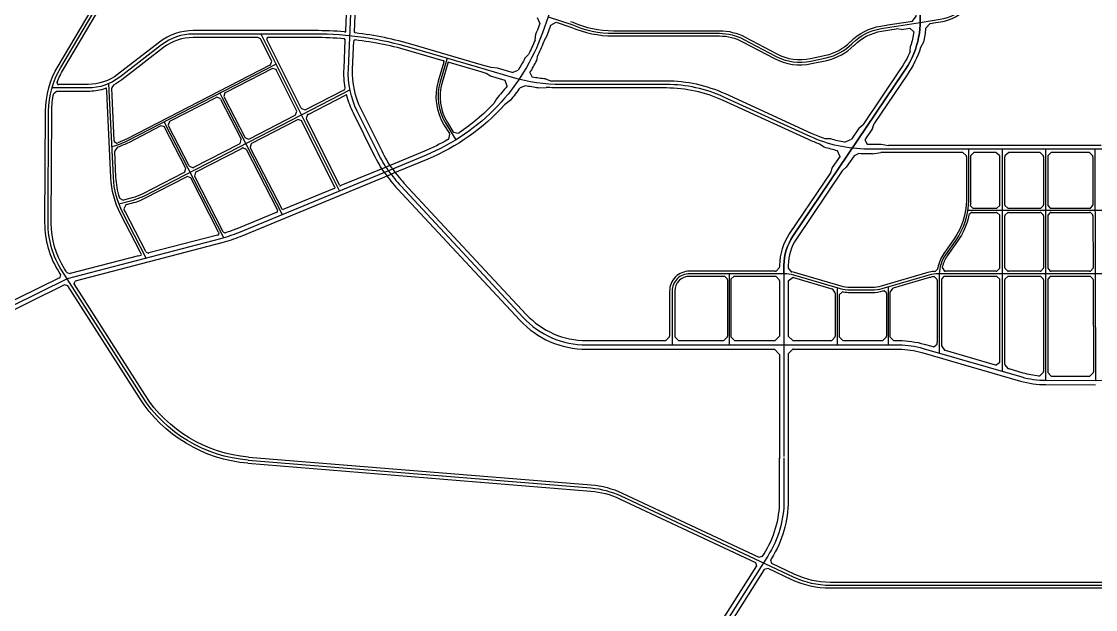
# Model space of a CAD drawing. Extents: x 529262 to 576451, y 2694391 to 2717535.
# Drawn here: x 540109 to 546315, y 2700487 to 2703886 of the extents above; entities that cross this region are included whole.
import ezdxf

# ---------------------------------------------------------------- set-up
doc = ezdxf.new("R2010")
doc.units = 0
doc.layers.add('RD-中线', color=40, linetype='Continuous')
doc.layers.add('RD-红线', color=7, linetype='Continuous')

msp = doc.modelspace()

# ---------------------------------------------------------------- linework, layer by layer
at = {"layer": 'RD-中线', "linetype": 'Continuous', "flags": 128}
msp.add_lwpolyline([(541419.143, 2701350.508, -0.23470686), (540805.524, 2701720.04), (540341.793, 2702447.234, -0.14411376), (540262.59, 2702721.202), (540265.71, 2703366.632, -0.13329278), (540335.54, 2703619.084), (540852.695, 2704491.931, 0.13200836), (540922.506, 2704741.859), (540937.741, 2706283.371, 0.06219143), (540923.605, 2706406.465), (540768.885, 2707042.664, -0.06890926), (540755.06, 2707179.132), (540783.138, 2707945.142, -0.049474), (540799.273, 2708063.482), (540853.443, 2708290.359, -0.18394403), (540973.68, 2708466.793), (541148.111, 2708588.389)], format="xyb", dxfattribs=at)
at = {"layer": 'RD-中线'}
for points in [[(544514.668, 2702427.905), (544514.668, 2702476.573, -0.14939035), (544565.917, 2702644.272), (545205.154, 2703592.466, 0.19967486), (545295.556, 2703965.712), (545218.116, 2704456.373, -0.05558981), (545206.024, 2704722.107), (545324.422, 2706524.547), (545338.48, 2706650.274, -0.02794185), (545353.35, 2706738.372), (545378.103, 2706847.48, -0.03526835), (545410.723, 2706955.376), (545462.819, 2707092.079, -0.05594113), (545513.914, 2707191.22), (545538.544, 2707228.196, 0.04786355), (545565.613, 2707278.704), (545632.545, 2707438.65, 0.06327395), (545666.158, 2707560.128)], [(545324.422, 2706524.547), (545206.024, 2704722.107, 0.05558981), (545218.116, 2704456.373), (545295.556, 2703965.712, -0.19967486), (545205.154, 2703592.466), (544565.917, 2702644.272, 0.14939035), (544514.668, 2702476.573), (544514.668, 2702427.905)], [(542567.66, 2703673.037), (542527.795, 2703537.314, 0.21264404), (542560.255, 2703295.348), (542618.302, 2703201.179)], [(542229.321, 2703023.642, 0.0355181), (542300.568, 2702935.271), (543007.325, 2702175.906, 0.20825183), (543373.331, 2702016.554), (544514.668, 2702016.56)], [(546891.94, 2702725.314, -0.21835832), (546839.813, 2702611.644), (546710.814, 2702500.573, -0.17960905), (546515.069, 2702427.913), (546313.005, 2702427.912), (545776.386, 2702427.91), (545412.068, 2702427.909), (545406.783, 2702427.909, 0.07114287), (545350.726, 2702419.892), (545080.283, 2702340.924, -0.07114282), (545024.226, 2702332.907), (544897.226, 2702332.907, -0.07114282), (544841.169, 2702340.923), (544570.725, 2702419.889, 0.07114287), (544514.668, 2702427.905), (543968.618, 2702427.903, 0.41421377), (543868.619, 2702327.902), (543868.62, 2702016.557)], [(540372.668, 2702398.818), (539730.647, 2702082.491, 0.0806741), (539417.253, 2701859.326), (538846.653, 2701295.088, 0.11441593), (538557.246, 2700836.704), (538552.543, 2700823.208, -0.17033069), (538057.441, 2700201.79), (537676.641, 2699962.714, 0.10756886), (537311.963, 2699605.582), (536958.396, 2699067.733, -0.10527515), (536602.911, 2698716.432), (535910.427, 2698272.863, -0.09364827), (535497.1, 2698106.36), (535071.841, 2698021.838, 0.08610293), (534689.052, 2697874.257), (533915.196, 2697410.635)], [(541419.143, 2701350.508), (543399.484, 2701189.787, -0.08981155), (543571.675, 2701143.958), (544568.648, 2700675.497, 0.11025995), (544781.286, 2700628.029), (546760.009, 2700628.029, 0.05553378), (546870.054, 2700640.289), (548440.972, 2700994.724, 0.23828213), (548788.845, 2701281.688), (548941.109, 2701628.963, -0.1121441), (549072.778, 2701807.083), (549612.964, 2702272.214)], [(544514.668, 2702016.56), (545179.37, 2702016.563, -0.07065324), (545318.578, 2701996.794), (545888.239, 2701831.665, 0.07065207), (546027.445, 2701811.896), (546314.762, 2701811.327)], [(544514.469, 2701363.855), (544514.395, 2701117.172, -0.14226314), (544420.847, 2700795.854), (544395.942, 2700756.648)], [(544395.942, 2700756.648), (544044.999, 2700204.2, 0.1112555), (543866.931, 2699707.667), (543761.246, 2698850.924, -0.12748905), (543650.592, 2698570.915), (543501.499, 2698366.411, -0.12858782), (543266.405, 2698174.321), (543041.761, 2698071.486, 0.21621737), (542716.509, 2697697.354), (542571.17, 2697209.855, 0.23819137), (542762.659, 2696145.001), (543141.032, 2695642.697, -0.12171159), (543366.997, 2695113.211), (543464.918, 2694510.764)]]:
    msp.add_lwpolyline(points, format="xyb", dxfattribs=at)
at = {"layer": 'RD-中线', "linetype": 'Continuous', "ltscale": 100}
for points in [[(543525.209, 2706551.842, -0.10841971), (543592.989, 2706041.959), (543569.127, 2705758.016), (543564.371, 2705708.936), (543541.696, 2705483.819, -0.02262873), (543533.819, 2705430.112), (543410.344, 2704791.122, 0.04923517), (543399.457, 2704673.747), (543399.879, 2704602.23, -0.10890609), (543345.764, 2704349.651), (543176.907, 2703979.53, 0.02166209), (543167.157, 2703955.446), (543151.916, 2703912.551), (543119.372, 2703820.953, -0.21239995), (542447.351, 2703113.84), (542229.321, 2703023.642)], [(542229.321, 2703023.642, -0.03665528), (542169.675, 2703124.458), (542049.149, 2703367.137, -0.12727586), (541997.476, 2703612.243), (542016.112, 2704022.279), (542105.346, 2704420.179, 0.04493331), (542124.063, 2704562.45), (542149.194, 2705175.048, -0.01343333), (542151.016, 2705201.848), (542189.117, 2705602.843)], [(545301.617, 2703880.483), (545417.523, 2703898.661, 0.17533419), (545566.582, 2703980.618), (545689.977, 2704141.113, -0.20495126), (545858.795, 2704235.441), (546507.721, 2704235.614, -0.0987924), (546673.041, 2704176.622), (547068.356, 2703946.945, 0.09686381), (547195.315, 2703903.002, 0.09686381)], [(543151.916, 2703912.551), (543288.748, 2703867.812, 0.10353594), (543529.384, 2703817.443), (543841.495, 2703817.443), (544141.977, 2703817.443, -0.12251167), (544282.534, 2703782.479), (544466.324, 2703685.009, 0.17701486), (544670.352, 2703656.836), (544758.948, 2703676.015, 0.14403765), (544907.608, 2703757.092), (544910.771, 2703760.254, -0.15877097), (545076.42, 2703844.499), (545301.617, 2703880.483)], [(542738.539, 2703622.845), (542366.469, 2703732.131, 0.07154388), (541802.832, 2703813.196), (541101.329, 2703813.196, 0.16572113), (540918.126, 2703750.76), (540676.463, 2703564.396, -0.16572113), (540493.26, 2703501.96), (540285.053, 2703501.96)], [(541580.933, 2703638.849), (540724.624, 2703197.932, -0.0501529), (540631.533, 2703161.259, -0.0501529)], [(543531.041, 2703521.502), (543227.393, 2703521.502, -0.07154388), (542945.575, 2703562.034), (542738.539, 2703622.845)], [(540829.708, 2702518.223), (540694.719, 2702780.386, -0.10751204), (540639.806, 2702985.737), (540614.274, 2703527.45)], [(546905.947, 2703148.6), (544998.338, 2703148.593, -0.10773949), (544665.349, 2703221.186), (544167.891, 2703448.908, 0.10773849), (543834.905, 2703521.502), (543531.041, 2703521.502)], [(540671.786, 2702831.86), (540754.738, 2702853.936, 0.05390118), (540814.919, 2702877.126), (541726.942, 2703346.73)], [(545580.409, 2703148.595), (545580.409, 2702852.433, -0.15410446), (545507.899, 2702622.76), (545448.26, 2702537.719, 0.14767828), (545412.068, 2702427.909, 0.14767828)], [(542229.321, 2703023.642), (541363.115, 2702665.296, -0.03419104), (541259.515, 2702630.514), (540372.668, 2702398.818)], [(545412.068, 2702427.909, 0.00628435), (545412.005, 2702422.882), (545412.007, 2701969.711)]]:
    msp.add_lwpolyline(points, format="xyb", dxfattribs=at)
for points in [[(541726.942, 2703346.73), (541493.729, 2703813.196)], [(541254.725, 2703470.884), (541268.073, 2703444.96), (541615.718, 2702769.796)], [(541946.888, 2702906.8), (541726.942, 2703346.73)], [(541278.564, 2702635.743), (540933.667, 2703305.57)], [(545776.386, 2702427.91), (545776.386, 2703148.596)], [(545576.182, 2702794.439), (546562.256, 2702794.439)], [(540262.583, 2702722.958), (540262.599, 2702722.962)], [(544198.336, 2702427.904), (544198.338, 2702016.558)], [(545776.386, 2701864.088), (545776.386, 2702427.91)], [(544822.481, 2702346.38), (544822.482, 2702016.561)], [(545117.208, 2702351.706), (545117.21, 2702016.563)]]:
    msp.add_lwpolyline(points, dxfattribs=at)
at = {"layer": 'RD-中线'}
for points in [[(541726.942, 2703346.73), (542006.801, 2703490.831)], [(546026.386, 2703148.597), (546026.386, 2701811.897)], [(546310.951, 2703148.598), (546313.005, 2702427.912)], [(544514.668, 2702427.905), (544514.668, 2702016.56)], [(546313.005, 2702427.912), (546314.762, 2701811.327)], [(544514.666, 2702016.56), (544514.471, 2701371.042)], [(546314.762, 2701811.327), (546679.385, 2701811.896)]]:
    msp.add_lwpolyline(points, dxfattribs=at)
at = {"layer": 'RD-红线'}
for points in [[(541982.414, 2703831.473), (541991.237, 2704025.608), (542080.952, 2704425.65, 0.04493331), (542099.084, 2704563.475), (542124.215, 2705176.073, -0.01343333), (542126.128, 2705204.213), (542159.675, 2705557.276)], [(545359.086, 2703874.313), (545392.353, 2703879.53), (545419.847, 2703883.843, 0.17581901), (545578.179, 2703971.092), (545701.862, 2704131.961, -0.20406345), (545859.599, 2704220.441), (546506.619, 2704220.614, -0.09821664), (546665.419, 2704163.703), (547060.82, 2703933.975, 0.00438001), (547066.377, 2703930.811, 0.00438001)], [(541975.906, 2703825.767), (541980.093, 2703825.398), (541982.179, 2703826.308), (541982.414, 2703831.473, 0.4260872)], [(545264.654, 2703826.649, -0.04629905), (545245.502, 2703742.499, -0.0465104)], [(545333.048, 2703846.215, -0.03802805), (545320.625, 2703766.215, -0.03802805)], [(541492.486, 2703782.139), (541490.656, 2703785.798), (541475.451, 2703793.196), (541474.597, 2703793.196, 0.28408815)], [(541536.678, 2703793.196), (541530.824, 2703793.196), (541524.563, 2703785.065), (541527.734, 2703778.724, 0.55752548)], [(541979.285, 2703502.153, -0.05321306), (541972.502, 2703613.378), (541980.051, 2703779.483)], [(542249.847, 2703037.912, -0.03665528), (542192.065, 2703135.579), (542071.539, 2703378.257, -0.12727586), (542022.45, 2703611.108), (542029.839, 2703773.669)], [(545242.927, 2703711.93, -0.06348525), (545184.698, 2703606.846), (544972.063, 2703291.44)], [(545304.321, 2703736.215, -0.08471025), (545225.617, 2703578.095)], [(541544.628, 2703633.653), (541547.242, 2703634.999), (541555.581, 2703655.937), (541553.361, 2703660.378, 0.41073661)], [(542548.819, 2703651.472), (542516.281, 2703540.696, 0.21264404), (542550.04, 2703289.051), (542581.538, 2703237.953)], [(542571.846, 2703644.709), (542539.308, 2703533.932, 0.21264404), (542570.471, 2703301.645), (542601.968, 2703250.546)], [(542548.819, 2703651.472), (542550.228, 2703656.27), (542549.55, 2703657.511), (542544.753, 2703658.92, 0.41421356)], [(542579.294, 2703648.774), (542574.496, 2703650.184), (542573.255, 2703649.506), (542571.846, 2703644.709, 0.41421356)], [(541581.983, 2703603.13), (541579.731, 2703607.634), (541557.659, 2703613.368), (541554.938, 2703611.967, 0.41769909)], [(542943.624, 2703591.79), (542978.073, 2703603.932, 0.33488111)], [(540315.171, 2703535.514), (540312.799, 2703528.995), (540318.391, 2703521.96), (540324.518, 2703521.96, 0.52510937)], [(540601.451, 2703480.894), (540600.557, 2703499.875), (540598.409, 2703500.211), (540582.294, 2703494.596, 0.4847989)], [(540641.326, 2703518.277), (540640.488, 2703517.842), (540630.409, 2703503.722), (540630.603, 2703499.605, 0.29212006)], [(541973.474, 2703490.542), (541976.36, 2703492.028), (541979.599, 2703500.331), (541979.285, 2703502.153, 0.32654959)], [(542914.745, 2703512.64), (542903.286, 2703545.272, 0.52336052)], [(543020.85, 2703514.465), (542989.993, 2703503.294, 0.29808664)], [(541258.706, 2703436.94), (541256.417, 2703441.386), (541236.214, 2703447.855), (541231.769, 2703445.566, 0.41421356)], [(541288.669, 2703474.864), (541284.224, 2703472.575), (541277.754, 2703452.372), (541280.043, 2703447.927, 0.41421356)], [(541989.069, 2703456.611), (541988.096, 2703460.444), (541984.77, 2703462.615), (541980.518, 2703460.426, 0.48006941)], [(542205.691, 2703013.866, -0.0349979), (542147.284, 2703113.338), (542026.758, 2703356.017, -0.05128823), (541989.069, 2703456.611, -0.05128823)], [(541724.52, 2703385.118), (541725.878, 2703382.402), (541748.865, 2703374.89), (541751.564, 2703376.28, 0.41769909)], [(541689.326, 2703344.233), (541691.961, 2703345.59), (541699.384, 2703368.306), (541698.059, 2703370.958, 0.41073661)], [(541729.364, 2703308.343), (541728.006, 2703311.058), (541705.018, 2703318.57), (541702.319, 2703317.18, 0.41769909)], [(541764.558, 2703349.227), (541761.923, 2703347.87), (541754.499, 2703325.154), (541755.825, 2703322.502, 0.41073661)], [(540937.647, 2703271.626), (540935.359, 2703276.071), (540915.156, 2703282.541), (540910.711, 2703280.252, 0.41421356)], [(540967.611, 2703309.55), (540963.165, 2703307.261), (540956.696, 2703287.058), (540958.985, 2703282.613, 0.41421356)], [(540644.812, 2703198.123), (540645.103, 2703191.957), (540660.457, 2703183.132), (540664.998, 2703184.76, 0.50731077)], [(541368.899, 2703179.244), (541373.344, 2703181.533), (541378.898, 2703203.514), (541377.524, 2703206.181, 0.41421356)], [(541398.862, 2703217.168), (541400.235, 2703214.501), (541421.354, 2703206.253), (541425.799, 2703208.542, 0.41421356)], [(542572.683, 2703203.142), (542577.205, 2703205.759), (542583.717, 2703234.419), (542581.538, 2703237.953, 0.42367043)], [(542601.968, 2703250.546), (542604.147, 2703247.012), (542632.677, 2703239.953), (542637.046, 2703242.816, 0.42367043)], [(540664.549, 2703159.096), (540663.054, 2703158.579), (540647.616, 2703138.639), (540647.819, 2703134.317, 0.33191312)], [(541409.569, 2703143.947), (541408.196, 2703146.614), (541387.078, 2703154.861), (541382.632, 2703152.572, 0.41421356)], [(541439.532, 2703181.87), (541435.087, 2703179.581), (541429.533, 2703157.601), (541430.907, 2703154.933, 0.41421356)], [(544838.254, 2703107.823), (544824.746, 2703139.177, 0.53579997)], [(545568.409, 2703103.595), (545568.409, 2703108.595), (545548.409, 2703128.595), (545543.409, 2703128.595, 0.41421472)], [(545617.409, 2703128.595), (545612.409, 2703128.595), (545592.409, 2703108.595), (545592.409, 2703103.595, 0.4142124)], [(545761.386, 2703103.596), (545761.386, 2703108.596), (545739.385, 2703128.596), (545736.385, 2703128.596, 0.41421472)], [(545816.385, 2703128.596), (545813.385, 2703128.596), (545791.386, 2703108.596), (545791.386, 2703103.596, 0.4142124)], [(546014.386, 2703103.597), (546014.386, 2703108.597), (545994.385, 2703128.597), (545989.385, 2703128.597, 0.41421472)], [(546063.385, 2703128.597), (546058.385, 2703128.597), (546038.386, 2703108.597), (546038.386, 2703103.597, 0.4142124)], [(546299.079, 2703103.669), (546299.065, 2703108.655), (546279.065, 2703128.598), (546274.079, 2703128.598, 0.41338023)], [(545026.534, 2703120.593), (544998.339, 2703120.593, -0.01566963), (544946.479, 2703122.218)], [(541047.841, 2703013.93), (541052.286, 2703016.219), (541057.84, 2703038.2), (541056.466, 2703040.867, 0.41421356)], [(541077.804, 2703051.854), (541079.177, 2703049.187), (541100.295, 2703040.939), (541104.741, 2703043.228, 0.41421356)], [(541118.474, 2703016.556), (541114.029, 2703014.267), (541108.475, 2702992.286), (541109.849, 2702989.619, 0.41421356)], [(542208.794, 2703009.371, -0.00165525), (542205.691, 2703013.866, -0.00165525)], [(542208.794, 2703009.371, 0.0355181), (542282.268, 2702918.238), (542989.025, 2702158.874, 0.20825183), (543373.331, 2701991.554), (544459.649, 2701991.56)], [(542249.847, 2703037.912, 0.03551822), (542318.868, 2702952.303)], [(544783.543, 2703011.805), (544545.188, 2702658.247, 0.14939035), (544489.668, 2702476.573), (544489.668, 2702467.905)], [(544851.433, 2703023.061), (544586.646, 2702630.297, 0.14939035), (544539.668, 2702476.573), (544539.668, 2702462.639)], [(542238.878, 2703000.54), (541372.672, 2702642.194, -0.03419104), (541265.834, 2702606.326), (540418.381, 2702384.921)], [(541088.511, 2702978.632), (541087.138, 2702981.3), (541066.019, 2702989.547), (541061.574, 2702987.258, 0.41421356)], [(542318.868, 2702952.303), (543025.625, 2702192.939, 0.20825183), (543373.331, 2702041.554), (543828.62, 2702041.557)], [(541915.829, 2702921.006), (541918.873, 2702922.265), (541920.792, 2702925.455), (541918.902, 2702929.234, 0.43527115)], [(541947.078, 2702939.964), (541948.776, 2702936.569), (541952.223, 2702936.062), (541954.738, 2702937.103, 0.39346493)], [(540675.203, 2702868.265), (540676.094, 2702865.398), (540696.692, 2702854.01), (540699.483, 2702854.753, 0.40402724)], [(540714.718, 2702827.763), (540711.234, 2702826.836), (540700.23, 2702803.19), (540701.823, 2702799.798, 0.46995908)], [(545591.662, 2702827.643), (545591.29, 2702822.53), (545606.282, 2702806.439), (545611.626, 2702806.439, 0.43195998)], [(545741.386, 2702806.439), (545744.386, 2702806.439), (545761.386, 2702821.439), (545761.386, 2702826.439, 0.41421356)], [(545791.386, 2702826.439), (545791.386, 2702821.439), (545808.386, 2702806.439), (545811.386, 2702806.439, 0.41421356)], [(545994.386, 2702806.439), (545999.386, 2702806.439), (546014.386, 2702821.439), (546014.386, 2702826.439, 0.41421356)], [(546038.386, 2702826.439), (546038.386, 2702821.439), (546053.386, 2702806.439), (546058.386, 2702806.439, 0.41421356)], [(546279.869, 2702806.439), (546284.883, 2702806.439), (546299.883, 2702821.482), (546299.869, 2702826.496, 0.41504855)], [(541581.054, 2702782.511), (541353.559, 2702688.397, -0.02240197), (541288.295, 2702664.761, -0.02240197)], [(541581.054, 2702782.511), (541585.999, 2702784.557), (541589.164, 2702795.153), (541587.136, 2702799.093, 0.43881011)], [(541610.307, 2702806.519), (541611.953, 2702803.321), (541621.235, 2702799.133), (541625.563, 2702800.924, 0.39003749)], [(545602.931, 2702782.439), (545598.864, 2702782.439), (545584.146, 2702770.429), (545583.37, 2702766.605, 0.35400127)], [(545761.386, 2702762.439), (545761.386, 2702767.439), (545744.386, 2702782.439), (545741.386, 2702782.439, 0.41421356)], [(545811.386, 2702782.439), (545808.386, 2702782.439), (545791.386, 2702767.439), (545791.386, 2702762.439, 0.41421356)], [(546014.386, 2702762.439), (546014.386, 2702767.439), (545999.386, 2702782.439), (545994.386, 2702782.439, 0.41421356)], [(546058.386, 2702782.439), (546053.386, 2702782.439), (546038.386, 2702767.439), (546038.386, 2702762.439, 0.41421356)], [(546300.051, 2702762.496), (546300.037, 2702767.482), (546285.037, 2702782.439), (546280.051, 2702782.439, 0.41337907)], [(541240.561, 2702651.401), (541246.384, 2702652.923), (541250.585, 2702663.867), (541248.197, 2702668.505, 0.48020585)], [(541274.05, 2702670.723), (541275.503, 2702667.9), (541284.064, 2702663.467), (541288.295, 2702664.761, 0.36445109)], [(540784.994, 2702532.38), (540799.703, 2702536.223), (540801.864, 2702539.532), (540794.538, 2702553.76, 0.48020585)], [(540827.351, 2702555.567), (540828.92, 2702552.52), (540842.369, 2702547.37), (540844.478, 2702547.921, 0.35116342)], [(544464.668, 2702442.905), (544468.668, 2702442.905), (544489.668, 2702464.905), (544489.668, 2702467.905, 0.41421242)], [(544539.668, 2702462.639), (544539.802, 2702459.618), (544555.836, 2702438.895), (544559.46, 2702438.188, 0.35399951)], [(545381.908, 2702441.465), (545389.312, 2702442.069), (545402.786, 2702456.735), (545403.592, 2702461.717, 0.32878623)], [(545429.419, 2702467.674), (545428.418, 2702463.107), (545443.014, 2702442.909), (545448.843, 2702442.909, 0.48656394)], [(545741.386, 2702442.91), (545744.386, 2702442.91), (545761.386, 2702459.91), (545761.386, 2702462.91, 0.41421242)], [(545791.386, 2702462.91), (545791.386, 2702459.91), (545808.386, 2702442.91), (545811.386, 2702442.91, 0.41421471)], [(545994.386, 2702442.911), (545999.386, 2702442.911), (546014.386, 2702459.911), (546014.386, 2702462.911, 0.41421242)], [(546038.386, 2702462.911), (546038.386, 2702459.911), (546053.386, 2702442.911), (546058.386, 2702442.911, 0.41421471)], [(546280.905, 2702442.912), (546285.914, 2702442.912), (546300.914, 2702459.955), (546300.905, 2702462.969, 0.4150474)], [(540327.878, 2702404.619), (540331.884, 2702406.593), (540336.297, 2702422.375), (540333.896, 2702426.14, 0.44677692)], [(540369.014, 2702438.025), (540370.58, 2702435.57), (540388.115, 2702428.692), (540390.932, 2702429.428, 0.32547999)], [(544464.668, 2702442.905), (543968.618, 2702442.903, 0.41421377), (543853.619, 2702327.902), (543853.62, 2702066.557)], [(544168.336, 2702412.904), (543968.618, 2702412.903, 0.41421377), (543883.619, 2702327.902), (543883.62, 2702066.557)], [(544188.336, 2702392.904), (544188.336, 2702395.904), (544172.336, 2702412.904), (544168.336, 2702412.904, 0.41421335)], [(544228.336, 2702412.904), (544224.336, 2702412.904), (544208.336, 2702395.904), (544208.336, 2702392.904, 0.41421377)], [(544489.668, 2702387.905), (544489.668, 2702390.905), (544468.668, 2702412.905), (544464.668, 2702412.905, 0.41421471)], [(544571.675, 2702403.985), (544566.834, 2702405.399), (544539.668, 2702384.28), (544539.668, 2702379.987, 0.50009207)], [(545381.908, 2702441.465, 0.04205765), (545346.521, 2702434.291), (545076.079, 2702355.323, -0.07114282), (545024.226, 2702347.907), (544897.226, 2702347.907, -0.07114282), (544845.373, 2702355.322), (544574.93, 2702434.288, 0.01855742), (544559.46, 2702438.188)], [(545376.759, 2702410.456, 0.03027961), (545354.93, 2702405.493), (545145.201, 2702344.253)], [(545400.005, 2702390.721), (545400.005, 2702394.491), (545382.814, 2702411.248), (545376.759, 2702410.456, 0.46280609)], [(545444.005, 2702412.909), (545439.005, 2702412.909), (545424.005, 2702395.909), (545424.005, 2702392.909, 0.41421377)], [(545761.386, 2702392.91), (545761.386, 2702395.91), (545744.386, 2702412.91), (545741.385, 2702412.91, 0.41421471)], [(545811.385, 2702412.91), (545808.386, 2702412.91), (545791.386, 2702395.91), (545791.386, 2702392.91, 0.41421242)], [(546014.386, 2702392.911), (546014.386, 2702395.911), (545999.386, 2702412.911), (545994.385, 2702412.911, 0.41421471)], [(546058.385, 2702412.911), (546053.386, 2702412.911), (546038.386, 2702395.911), (546038.386, 2702392.911, 0.41421242)], [(546301.105, 2702392.969), (546301.096, 2702395.955), (546286.096, 2702412.912), (546281.105, 2702412.912, 0.41338022)], [(544810.481, 2702315.513), (544810.481, 2702317.178), (544796.647, 2702338.296), (544792.488, 2702339.511, 0.33325021)], [(544858.119, 2702321.493), (544852.993, 2702322.571), (544834.481, 2702305.872), (544834.481, 2702301.827, 0.46886054)], [(545088.004, 2702327.552), (545084.488, 2702326.525, -0.07114282), (545024.226, 2702317.907), (544897.226, 2702317.907, -0.04575982), (544858.119, 2702321.493, -0.04575982)], [(545107.208, 2702313.153), (545107.208, 2702317.447), (545092.845, 2702328.966), (545088.004, 2702327.552, 0.50009307)], [(545145.201, 2702344.253), (545142.042, 2702343.331), (545127.208, 2702322.213), (545127.208, 2702320.255, 0.33325061)], [(543828.62, 2702041.557), (543831.62, 2702041.557), (543853.62, 2702062.557), (543853.62, 2702066.557, 0.41421356)], [(543883.62, 2702066.557), (543883.62, 2702062.557), (543905.62, 2702041.557), (543908.62, 2702041.557, 0.41421356)], [(544163.338, 2702041.558), (544167.338, 2702041.558), (544188.338, 2702062.558), (544188.338, 2702066.558, 0.41421356)], [(544208.338, 2702066.558), (544208.338, 2702062.558), (544229.338, 2702041.558), (544233.338, 2702041.558, 0.41421356)], [(544463.668, 2702041.56), (544489.668, 2702067.56, 0.41421221)], [(544539.668, 2702067.56), (544565.668, 2702041.56, 0.41421492)], [(544785.482, 2702041.561), (544790.482, 2702041.561), (544810.482, 2702062.561), (544810.482, 2702066.561, 0.41421356)], [(544834.482, 2702066.561), (544834.482, 2702062.561), (544854.482, 2702041.561), (544859.482, 2702041.561, 0.41421356)], [(545082.21, 2702041.562), (545086.21, 2702041.562), (545107.209, 2702062.563), (545107.209, 2702066.563, 0.41421356)], [(545127.209, 2702066.563), (545127.209, 2702062.563), (545148.21, 2702041.563), (545152.21, 2702041.563, 0.41421356)], [(545152.21, 2702041.563), (545179.37, 2702041.563, -0.07065324), (545325.538, 2702020.805), (545368.046, 2702008.483)], [(545368.046, 2702008.483), (545380.552, 2702004.858), (545400.007, 2702020.226), (545400.007, 2702032.495, 0.49948448)], [(545424.007, 2702014.801), (545424.007, 2702012.086), (545441.768, 2701987.114), (545445.654, 2701985.987, 0.33379174)], [(544489.649, 2701961.55), (544459.649, 2701991.56, 0.41430316)], [(544569.649, 2701991.56), (544565.65, 2701991.56), (544539.65, 2701965.568), (544539.649, 2701961.569, 0.41412397)], [(544569.649, 2701991.56), (545179.37, 2701991.563, -0.07065324), (545311.618, 2701972.782), (545881.279, 2701807.653, 0.07064008), (546027.42, 2701786.896), (546314.713, 2701786.327)], [(545735.817, 2701901.877), (545739.931, 2701900.685), (545761.386, 2701916.052), (545761.386, 2701921.086, 0.49948303)], [(545791.386, 2701904.552), (545791.386, 2701901.257), (545807.539, 2701881.087), (545809.425, 2701880.54, 0.33379302)], [(545813.033, 2701879.494), (545895.2, 2701855.676, 0.04940567), (545987.271, 2701838.598, 0.04940567)], [(545987.271, 2701838.598), (545992.859, 2701838.19), (546014.386, 2701859.101), (546014.386, 2701863.508, 0.43923815)], [(546038.386, 2701861.825), (546038.386, 2701857.835), (546058.352, 2701836.833), (546063.347, 2701836.825, 0.41376626)], [(546277.581, 2701836.498), (546282.597, 2701836.49), (546302.63, 2701857.535), (546302.619, 2701861.569, 0.41549626)]]:
    msp.add_lwpolyline(points, format="xyb", dxfattribs=at)
at = {"layer": 'RD-红线', "linetype": 'Continuous', "ltscale": 100}
for points in [[(540333.896, 2702426.14), (540326.616, 2702437.555, -0.14411376), (540244.591, 2702721.289), (540247.711, 2703366.719, -0.13329278), (540320.054, 2703628.259), (540837.209, 2704501.106, 0.13200836), (540904.507, 2704742.037), (540910.215, 2705319.555)], [(540315.171, 2703535.514, -0.04291286), (540351.026, 2703609.909), (540868.181, 2704482.756, 0.13200836), (540940.505, 2704741.681), (540946.123, 2705310.141)], [(543281.556, 2703885.945), (543294.104, 2703881.842, 0.10384736), (543529.384, 2703832.443), (544141.977, 2703832.443, -0.12251167), (544289.562, 2703795.731), (544473.352, 2703698.261, 0.17701486), (544667.178, 2703671.497), (544755.774, 2703690.675, 0.14403765), (544897.002, 2703767.698), (544900.164, 2703770.861, -0.15875321), (545074.074, 2703859.315), (545114.991, 2703865.853)], [(541975.906, 2703825.767, 0.02144966), (541802.832, 2703833.196), (541101.329, 2703833.196, 0.16572113), (540905.912, 2703766.597), (540664.25, 2703580.234, -0.16572113), (540493.26, 2703521.96), (540324.518, 2703521.96)], [(542764.634, 2703636.025), (542372.105, 2703751.32, 0.04233836), (542037.502, 2703819.518, 0.04233836)], [(543081.416, 2703813.204, 0.00428661), (543088.277, 2703832.001)], [(543283.401, 2703853.779, 0.10323601), (543529.384, 2703802.443)], [(543529.384, 2703802.443), (544141.977, 2703802.443, -0.12251167), (544275.506, 2703769.227), (544459.296, 2703671.758, 0.17701486), (544673.525, 2703642.176), (544762.122, 2703661.354, 0.14403765), (544918.215, 2703746.485), (544921.378, 2703749.648, -0.15879013), (545078.765, 2703829.684), (545162.328, 2703843.036)], [(541474.597, 2703793.196), (541101.329, 2703793.196, 0.16572113), (540930.339, 2703734.922), (540688.677, 2703548.559, -0.04399549), (540641.326, 2703518.277, -0.04399549)], [(541974.578, 2703785.733, 0.02171578), (541802.832, 2703793.196), (541536.678, 2703793.196)], [(542544.753, 2703658.92), (542360.832, 2703712.942, 0.04186901), (542036.541, 2703779.354, 0.04186901)], [(543076.301, 2703778.204, -0.01921394), (543038.967, 2703696.014)], [(543129.969, 2703777.786, -0.01927286), (543092.32, 2703691.217, -0.01813786)], [(541544.628, 2703633.653), (540719.13, 2703208.601, -0.03032992), (540664.998, 2703184.76, -0.03032992)], [(543018.189, 2703673.265, -0.01716506), (542978.073, 2703603.932)], [(543047.003, 2703590.152, 0.01623343), (543085.814, 2703660.155)], [(543137.64, 2703553.654, -0.02046654), (543058.806, 2703564.233)], [(542914.745, 2703512.64, -0.02033377), (542854.003, 2703439.754, -0.02033377)], [(542989.993, 2703503.294, -0.01891085), (542932.77, 2703429.685, -0.01891085)], [(543094.599, 2703502.115, -0.01819097), (543020.85, 2703514.465)], [(543834.905, 2703501.502), (543227.393, 2703501.502, -0.02153602), (543139.648, 2703505.283, -0.02153602)], [(544752.409, 2703208.376, -0.0271407), (544673.674, 2703239.371), (544176.216, 2703467.093, 0.10773849), (543834.905, 2703541.502), (543170.409, 2703541.502)], [(544720.385, 2703177.137, -0.0208739), (544657.025, 2703203.001), (544159.567, 2703430.723, 0.10773849), (543834.905, 2703501.502)], [(540369.014, 2702438.025), (540356.97, 2702456.912, -0.14411376), (540280.59, 2702721.115), (540283.71, 2703366.545, -0.05430144), (540295.515, 2703470.26)], [(540582.294, 2703494.596, -0.07060508), (540493.26, 2703481.96), (540310.147, 2703481.96)], [(540794.538, 2702553.76), (540681.383, 2702773.519, -0.10751204), (540624.822, 2702985.031), (540601.451, 2703480.894)], [(542899.576, 2703403.684, -0.11202443), (542456.908, 2703090.739), (542244.319, 2703002.791)], [(542838.643, 2703411.473, -0.05610011), (542637.046, 2703242.816, -0.05610011)], [(540910.711, 2703280.252), (540730.117, 2703187.264, -0.03488753), (540664.549, 2703159.096)], [(542572.683, 2703203.142, -0.03200265), (542437.794, 2703136.941), (542219.764, 2703046.743)], [(544864.571, 2703188.27, -0.02654596), (544784.761, 2703206.723, -0.02654596)], [(540675.203, 2702868.265, -0.06205683), (540654.789, 2702986.444), (540647.819, 2703134.317)], [(544824.833, 2703138.975, -0.0242356), (544747.299, 2703159.565)], [(545568.409, 2703103.595), (545568.409, 2702852.433, -0.15410446), (545498.075, 2702629.65), (545438.435, 2702544.609, 0.10725437), (545403.592, 2702461.717, 0.10725437)], [(545592.409, 2703103.595), (545592.409, 2702852.433, -0.01505307), (545591.662, 2702827.643, -0.01505307)], [(540699.483, 2702854.753), (540750.88, 2702868.432, 0.05390118), (540808.052, 2702890.462), (541047.841, 2703013.93)], [(540714.718, 2702827.763), (540758.596, 2702839.441, 0.05390118), (540821.785, 2702863.79), (541061.574, 2702987.258)], [(540827.351, 2702555.567), (540708.055, 2702787.253, -0.0072209), (540701.823, 2702799.798, -0.0072209)], [(545583.37, 2702766.605, -0.10077663), (545517.724, 2702615.869), (545458.084, 2702530.829, 0.09302758), (545429.419, 2702467.674, 0.09302758)], [(540327.878, 2702404.619), (539719.598, 2702104.917, 0.0806741), (539399.674, 2701877.103), (538829.075, 2701312.864, 0.11441593), (538533.639, 2700844.931), (538528.936, 2700831.435, -0.17033069), (538044.148, 2700222.963), (537663.348, 2699983.887, 0.10756886), (537291.072, 2699619.315), (536937.505, 2699081.466, -0.10527515), (536589.427, 2698737.484), (535896.943, 2698293.915, -0.09364827), (535492.226, 2698130.881), (535066.967, 2698046.358, 0.08610293), (534676.204, 2697895.703), (533902.347, 2697432.081)], [(540357.894, 2702363.669), (539741.696, 2702060.065, 0.0806741), (539434.831, 2701841.55), (538864.232, 2701277.311, 0.11441593), (538580.854, 2700828.477), (538576.151, 2700814.981, -0.17033069), (538070.734, 2700180.617), (537689.934, 2699941.541, 0.10756886), (537332.853, 2699591.85), (536979.286, 2699054, -0.10527515), (536616.396, 2698695.381), (535923.912, 2698251.812, -0.09364827), (535501.974, 2698081.84), (535076.714, 2697997.318, 0.08610293), (534701.901, 2697852.812), (533928.044, 2697389.19)], [(541417.687, 2701332.567, -0.23470686), (540790.347, 2701710.362), (540377.171, 2702358.278)], [(541420.599, 2701368.449, -0.23470686), (540820.701, 2701729.718), (540412.477, 2702369.869)], [(549624.709, 2702258.573), (549084.523, 2701793.443, 0.1121441), (548957.594, 2701621.736), (548805.33, 2701274.461, -0.23828213), (548444.934, 2700977.165), (546874.016, 2700622.73, -0.05553378), (546760.009, 2700610.029), (544781.286, 2700610.029, -0.11025995), (544560.993, 2700659.205), (544422.597, 2700724.235), (544400.978, 2700717.953), (544066.101, 2700190.795, 0.1112555), (543891.743, 2699704.606), (543786.058, 2698847.863, -0.12748905), (543670.793, 2698556.188), (543521.7, 2698351.683, -0.12858782), (543276.811, 2698151.59), (543052.167, 2698048.755, 0.21621737), (542740.467, 2697690.212), (542595.127, 2697202.712, 0.23819137), (542782.628, 2696160.043), (543161.001, 2695657.739, -0.12171159), (543391.673, 2695117.222), (543489.595, 2694514.775)], [(541417.687, 2701332.567), (543398.028, 2701171.846, -0.08981155), (543564.02, 2701127.667), (544349.827, 2700758.429), (544355.36, 2700739.389), (544023.897, 2700217.605, 0.1112555), (543842.119, 2699710.728), (543736.434, 2698853.985, -0.12748905), (543630.391, 2698585.643), (543481.297, 2698381.139, -0.12858782), (543255.999, 2698197.053), (543031.355, 2698094.218, 0.21621737), (542692.551, 2697704.497), (542547.212, 2697216.998, 0.23819137), (542742.691, 2696129.959), (543121.064, 2695627.656, -0.12171159), (543342.321, 2695109.2), (543440.242, 2694506.753)], [(541420.599, 2701368.449), (543400.94, 2701207.728, -0.08981155), (543579.33, 2701160.249), (544369.286, 2700789.062), (544390.905, 2700795.344), (544399.745, 2700809.26, 0.14226314), (544489.395, 2701117.18), (544489.469, 2701363.862)], [(544539.469, 2701363.847), (544539.395, 2701117.165, -0.14226314), (544441.949, 2700782.449), (544436.524, 2700773.908), (544442.057, 2700754.868), (544576.303, 2700691.788, 0.11025995), (544781.286, 2700646.029), (546760.009, 2700646.029, 0.05553378), (546866.093, 2700657.848), (548128.606, 2700942.699)]]:
    msp.add_lwpolyline(points, format="xyb", dxfattribs=at)
for points in [[(545114.991, 2703865.853), (545257.114, 2703888.562), (545277.903, 2703917.201), (545193.422, 2704452.475)], [(543103.463, 2703874.745), (543088.277, 2703832.001)], [(543089.003, 2703908.923), (543103.463, 2703874.745)], [(543167.15, 2703865.492), (543199.186, 2703881.314)], [(543199.186, 2703881.314), (543283.401, 2703853.779)], [(543076.301, 2703778.204), (543081.452, 2703813.45)], [(543145.596, 2703804.035), (543167.15, 2703865.492)], [(545193.215, 2703839.87), (545162.328, 2703843.036)], [(545193.215, 2703839.87), (545242.589, 2703847.759)], [(541553.361, 2703660.378), (541492.486, 2703782.139)], [(541724.52, 2703385.118), (541527.734, 2703778.724)], [(543129.969, 2703777.786), (543145.596, 2703804.035)], [(543018.189, 2703673.265), (543038.967, 2703696.014)], [(543085.814, 2703660.155), (543092.32, 2703691.217)], [(542764.634, 2703594.336), (542579.294, 2703648.774)], [(542821.82, 2703619.229), (542764.634, 2703636.025)], [(541554.938, 2703611.967), (541288.669, 2703474.864)], [(541698.059, 2703370.958), (541581.983, 2703603.13)], [(542793.006, 2703586.002), (542764.634, 2703594.336)], [(542818.892, 2703570.061), (542793.006, 2703586.002)], [(542903.286, 2703545.272), (542818.892, 2703570.061)], [(542859.23, 2703616.578), (542821.82, 2703619.229)], [(542943.624, 2703591.79), (542859.23, 2703616.578)], [(543046.911, 2703590.354), (543058.806, 2703564.233)], [(540644.812, 2703198.123), (540630.603, 2703499.605)], [(543094.599, 2703502.115), (543139.648, 2703505.283)], [(543137.64, 2703553.654), (543170.409, 2703541.502)], [(540295.515, 2703470.26), (540310.147, 2703481.96)], [(541231.769, 2703445.566), (540967.611, 2703309.55)], [(541280.043, 2703447.927), (541398.862, 2703217.168)], [(542854.003, 2703439.754), (542838.643, 2703411.473)], [(541258.706, 2703436.94), (541377.524, 2703206.181)], [(542932.77, 2703429.685), (542899.576, 2703403.684)], [(541425.799, 2703208.542), (541689.326, 2703344.233)], [(541439.532, 2703181.87), (541702.319, 2703317.18)], [(541947.078, 2702939.964), (541755.825, 2703322.502)], [(541056.466, 2703040.867), (540937.647, 2703271.626)], [(541077.804, 2703051.854), (540958.985, 2703282.613)], [(541918.902, 2702929.234), (541729.364, 2703308.343)], [(544784.761, 2703206.723), (544752.409, 2703208.376)], [(544864.571, 2703188.27), (544904.102, 2703204.943)], [(541104.741, 2703043.228), (541368.899, 2703179.244)], [(541118.474, 2703016.556), (541382.632, 2703152.572)], [(541409.569, 2703143.947), (541587.136, 2702799.093)], [(541430.907, 2703154.933), (541610.307, 2702806.519)], [(544747.299, 2703159.565), (544720.385, 2703177.137)], [(545026.534, 2703120.593), (545074.54, 2703128.593)], [(545075.503, 2703176.593), (545119.5, 2703168.593)], [(545761.386, 2702826.439), (545761.386, 2703103.596)], [(545791.386, 2702826.439), (545791.386, 2703103.596)], [(544793.68, 2703041.152), (544783.543, 2703011.805)], [(544874.837, 2703043.465), (544851.433, 2703023.061)], [(541248.197, 2702668.505), (541088.511, 2702978.632)], [(541274.05, 2702670.723), (541109.849, 2702989.619)], [(542244.319, 2703002.791), (542238.878, 2703000.54)], [(545602.931, 2702782.439), (545741.386, 2702782.439)], [(545611.626, 2702806.439), (545741.386, 2702806.439)], [(545761.386, 2702462.91), (545761.386, 2702762.439)], [(545791.386, 2702462.91), (545791.386, 2702762.439)], [(545811.386, 2702806.439), (545994.386, 2702806.439)], [(545811.386, 2702782.439), (545994.386, 2702782.439)], [(546058.386, 2702806.439), (546279.869, 2702806.439)], [(546058.386, 2702782.439), (546280.051, 2702782.439)], [(540412.477, 2702369.869), (540418.381, 2702384.921)], [(544188.336, 2702392.904), (544188.338, 2702066.558)], [(544208.336, 2702392.904), (544208.338, 2702066.558)], [(545400.005, 2702390.721), (545400.007, 2702032.495)], [(545424.005, 2702392.909), (545424.007, 2702014.801)], [(545761.386, 2701921.086), (545761.386, 2702392.91)], [(545791.386, 2701904.552), (545791.386, 2702392.91)], [(540377.171, 2702358.278), (540357.894, 2702363.669)], [(544810.481, 2702315.513), (544810.482, 2702066.561)], [(544834.481, 2702301.827), (544834.482, 2702066.561)], [(545107.208, 2702313.153), (545107.209, 2702066.563)], [(545127.208, 2702320.255), (545127.209, 2702066.563)]]:
    msp.add_lwpolyline(points, dxfattribs=at)
at = {"layer": 'RD-红线'}
for points in [[(542032.206, 2703825.75), (542040.986, 2704018.951), (542089.248, 2704234.153)], [(545333.048, 2703846.215), (545359.086, 2703874.313)], [(542037.502, 2703819.518), (542032.206, 2703825.75)], [(545264.654, 2703826.649), (545242.589, 2703847.759)], [(541980.051, 2703779.483), (541974.578, 2703785.733)], [(542036.541, 2703779.354), (542029.839, 2703773.669)], [(545320.625, 2703766.215), (545304.321, 2703736.215)], [(545242.927, 2703711.93), (545245.547, 2703742.636)], [(545225.617, 2703578.095), (545036.051, 2703296.908)], [(541751.564, 2703376.28), (541973.474, 2703490.542)], [(541764.558, 2703349.227), (541980.518, 2703460.426)], [(544948.961, 2703271.484), (544904.102, 2703204.943)], [(544948.961, 2703271.484), (544972.063, 2703291.44)], [(545026.216, 2703268.008), (544981.356, 2703201.468)], [(545026.216, 2703268.008), (545036.051, 2703296.908)], [(544981.356, 2703201.468), (544994.587, 2703176.593)], [(544994.587, 2703176.593), (545075.503, 2703176.593)], [(545543.409, 2703128.595), (545074.54, 2703128.593)], [(545779.798, 2703168.596), (545119.5, 2703168.593)], [(545736.385, 2703128.596), (545617.409, 2703128.595)], [(545989.386, 2703168.597), (545779.798, 2703168.596)], [(545989.385, 2703128.597), (545816.385, 2703128.596)], [(546347.823, 2703168.598), (545989.386, 2703168.597)], [(546274.079, 2703128.598), (546063.385, 2703128.597)], [(544838.4, 2703107.486), (544793.68, 2703041.152)], [(544919.556, 2703109.798), (544874.837, 2703043.465)], [(544946.479, 2703122.218), (544919.556, 2703109.798)], [(546014.386, 2703103.597), (546014.386, 2702826.439)], [(546038.386, 2703103.597), (546038.386, 2702826.439)], [(546299.079, 2703103.669), (546299.869, 2702826.496)], [(542215.097, 2703044.812), (541954.738, 2702937.103)], [(542219.764, 2703046.743), (542215.097, 2703044.812)], [(541915.829, 2702921.006), (541625.563, 2702800.924)], [(546014.386, 2702762.439), (546014.386, 2702462.911)], [(546038.386, 2702762.439), (546038.386, 2702462.911)], [(546300.051, 2702762.496), (546300.905, 2702462.969)], [(541240.561, 2702651.401), (540844.478, 2702547.921)], [(540784.994, 2702532.38), (540390.932, 2702429.428)], [(544464.668, 2702412.905), (544228.336, 2702412.904)], [(544489.668, 2702387.905), (544489.668, 2702067.56)], [(544792.488, 2702339.511), (544571.675, 2702403.985)], [(545741.385, 2702412.91), (545444.005, 2702412.909)], [(545741.386, 2702442.91), (545448.843, 2702442.909)], [(545994.385, 2702412.911), (545811.385, 2702412.91)], [(545994.386, 2702442.911), (545811.386, 2702442.91)], [(546014.386, 2702392.911), (546014.386, 2701863.508)], [(546038.386, 2702392.911), (546038.386, 2701861.825)], [(546281.105, 2702412.912), (546058.385, 2702412.911)], [(546280.905, 2702442.912), (546058.386, 2702442.911)], [(546301.105, 2702392.969), (546302.619, 2701861.569)], [(544539.668, 2702379.987), (544539.668, 2702067.56)], [(543908.62, 2702041.557), (544163.338, 2702041.558)], [(544233.338, 2702041.558), (544463.668, 2702041.56)], [(544565.668, 2702041.56), (544785.482, 2702041.561)], [(544859.482, 2702041.561), (545082.21, 2702041.562)], [(544489.649, 2701961.55), (544489.468, 2701358.443)], [(544539.649, 2701961.569), (544539.468, 2701358.443)], [(545445.654, 2701985.987), (545735.817, 2701901.877)], [(545809.425, 2701880.54), (545813.033, 2701879.494)], [(546063.347, 2701836.825), (546277.581, 2701836.498)]]:
    msp.add_lwpolyline(points, dxfattribs=at)

doc.saveas('drawing.dxf')
